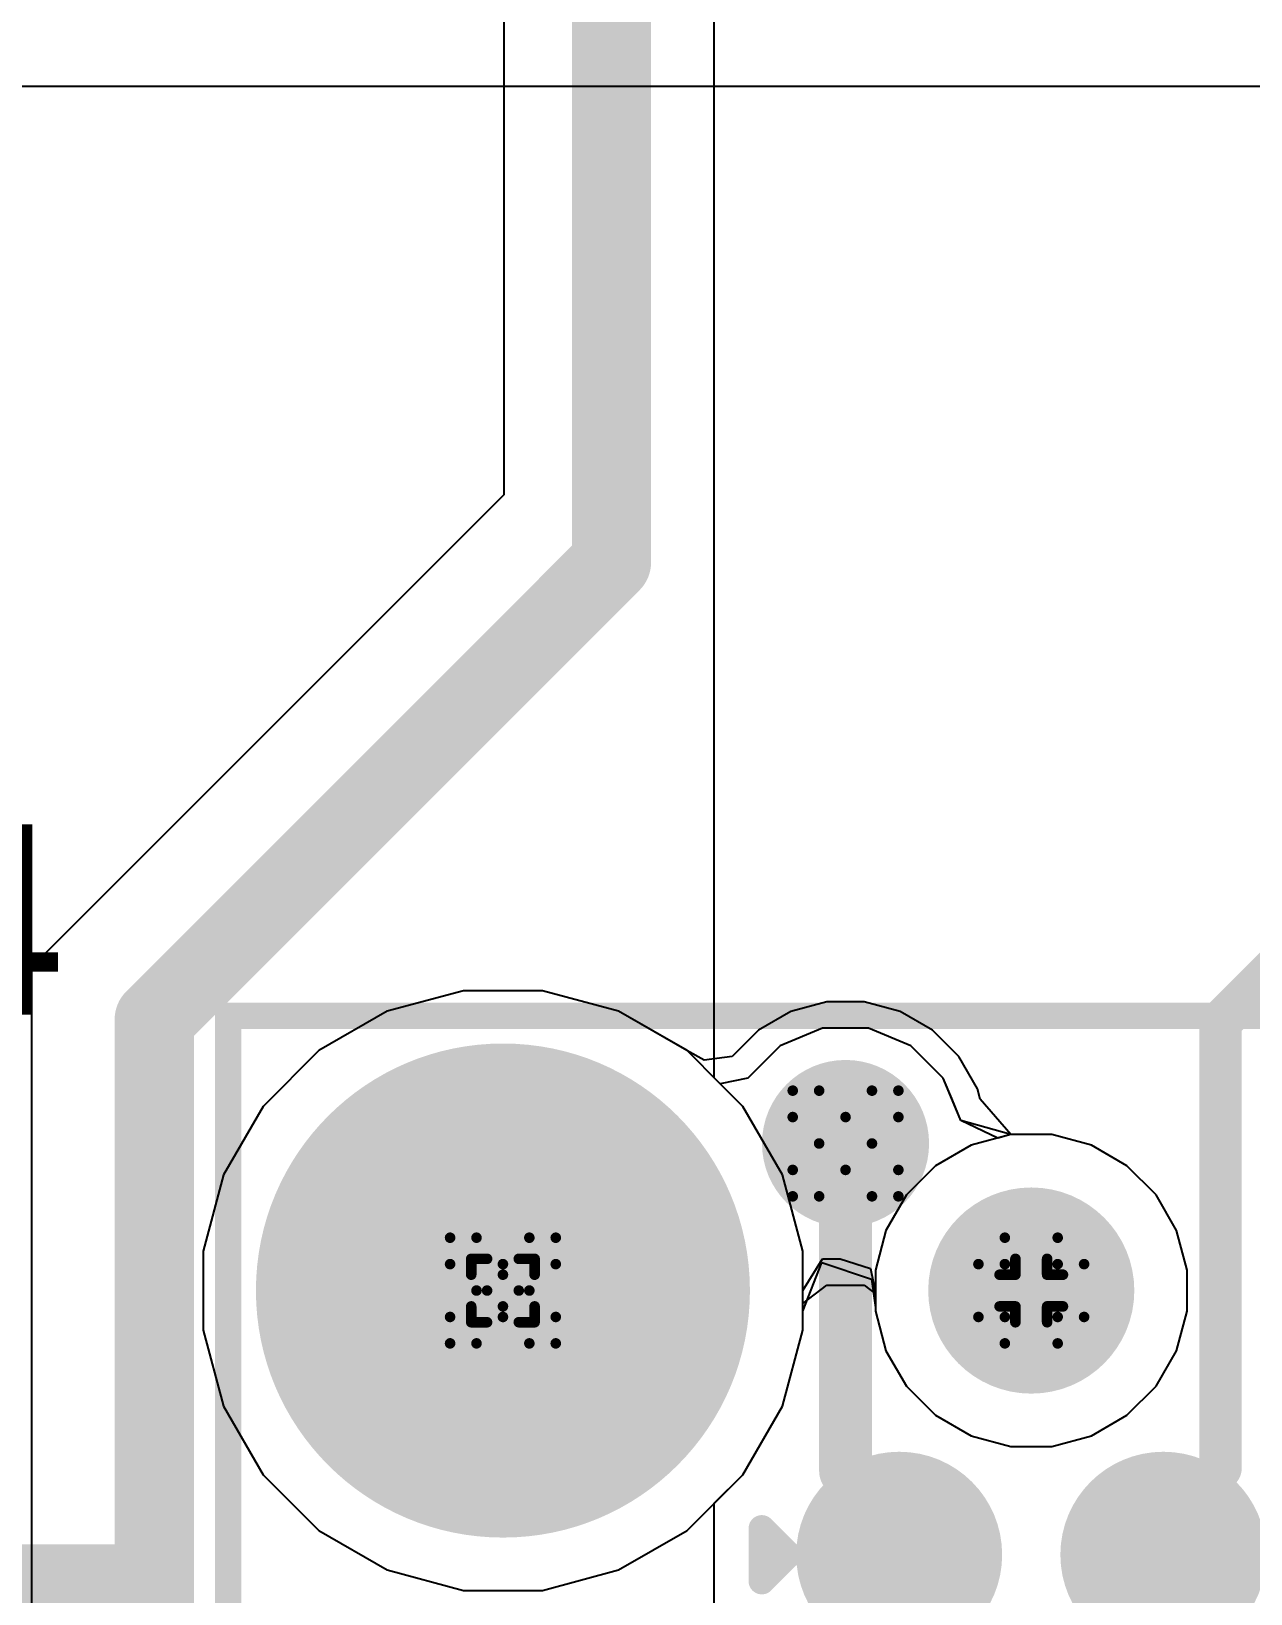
# Model space of a CAD drawing. Header units: inches. Extents: x 0 to 5379, y 0 to 5429.
# Drawn here: x 85.64 to 91.5, y 117.95 to 125.46 of the extents above; entities that cross this region are included whole.
import ezdxf

# ---------------------------------------------------------------- set-up
doc = ezdxf.new("R2010")
doc.units = ezdxf.units.IN
for name, color, linetype in [('Bottom Layer', 5, 'Continuous'), ('Bottom Solder', 6, 'Continuous'), ('Drill Drawing', 1, 'Continuous'), ('GND01', 16, 'Continuous'), ('GND02', 76, 'Continuous'), ('Pad Holes', 156, 'Continuous'), ('PWR', 156, 'Continuous'), ('SIG 01', 90, 'Continuous'), ('Top Layer', 1, 'Continuous'), ('Top Overlay', 2, 'Continuous'), ('Top Paste', 8, 'Continuous'), ('Top Solder', 216, 'Continuous'), ('Via Holes', 16, 'Continuous')]:
    doc.layers.add(name, color=color, linetype=linetype)
doc.styles.add('Arial', font='', dxfattribs={"height": 0.2})
doc.styles.get('Arial').set_extended_font_data('Arial')

# ---------------------------------------------------------------- blocks, each defined once
blk = doc.blocks.new('R___0402_311')
at = {"layer": 'Top Layer'}
for points in [[(-0.6985, -0.3175), (-0.6985, 0.3175), (-0.2413, 0.3175), (-0.2413, -0.3175)], [(0.2413, -0.3175), (0.2413, 0.3175), (0.6985, 0.3175), (0.6985, -0.3175)]]:
    blk.add_hatch(color=1, dxfattribs=at).paths.add_polyline_path(points)
at = {"layer": 'Top Paste'}
for points in [[(-0.6985, -0.3175), (-0.6985, 0.3175), (-0.2413, 0.3175), (-0.2413, -0.3175)], [(0.2413, -0.3175), (0.2413, 0.3175), (0.6985, 0.3175), (0.6985, -0.3175)]]:
    blk.add_hatch(color=8, dxfattribs=at).paths.add_polyline_path(points)
at = {"layer": 'Top Solder'}
for points in [[(-0.7535, -0.3725), (-0.7535, 0.3725), (-0.1863, 0.3725), (-0.1863, -0.3725)], [(0.1863, -0.3725), (0.1863, 0.3725), (0.7535, 0.3725), (0.7535, -0.3725)]]:
    blk.add_hatch(color=216, dxfattribs=at).paths.add_polyline_path(points)
at = {"layer": 'Top Overlay'}
for points in [[(0.7874, 0.4064, 0.127, 0.127, 0), (-0.7874, 0.4064, 0.127, 0.127, 0)], [(-0.7874, -0.4064, 0.127, 0.127, 0), (-0.7874, 0.4064, 0.127, 0.127, 0)], [(0.7874, -0.4064, 0.127, 0.127, 0), (0.7874, 0.4064, 0.127, 0.127, 0)], [(0.7874, -0.4064, 0.127, 0.127, 0), (-0.7874, -0.4064, 0.127, 0.127, 0)], [(0.8128, -0.4318, 0.00323, 0.00323, 0), (-0.8128, -0.4318, 0.00323, 0.00323, 0)]]:
    blk.add_lwpolyline(points, format="xyseb", dxfattribs=at)
for points in [[(-0.8191, 0.4064, 0.0635, 0.0635, 1), (-0.7556, 0.4064, 0.0635, 0.0635, 1)], [(-0.8191, 0.4064, 0.0635, 0.0635, 1), (-0.7556, 0.4064, 0.0635, 0.0635, 1)], [(0.7556, 0.4064, 0.0635, 0.0635, 1), (0.8191, 0.4064, 0.0635, 0.0635, 1)], [(0.7556, 0.4064, 0.0635, 0.0635, 1), (0.8191, 0.4064, 0.0635, 0.0635, 1)], [(-0.8191, -0.4064, 0.0635, 0.0635, 1), (-0.7556, -0.4064, 0.0635, 0.0635, 1)], [(-0.8191, -0.4064, 0.0635, 0.0635, 1), (-0.7556, -0.4064, 0.0635, 0.0635, 1)], [(0.7556, -0.4064, 0.0635, 0.0635, 1), (0.8191, -0.4064, 0.0635, 0.0635, 1)], [(0.7556, -0.4064, 0.0635, 0.0635, 1), (0.8191, -0.4064, 0.0635, 0.0635, 1)], [(-0.8136, -0.4318, 0.00161, 0.00161, 1), (-0.812, -0.4318, 0.00161, 0.00161, 1)], [(0.812, -0.4318, 0.00161, 0.00161, 1), (0.8136, -0.4318, 0.00161, 0.00161, 1)]]:
    blk.add_lwpolyline(points, format="xyseb", close=True, dxfattribs=at)
blk = doc.blocks.new('TC2030_IDC__800')
at = {"layer": 'Bottom Solder'}
h = blk.add_hatch(color=6, dxfattribs=at)
edge = h.paths.add_edge_path()
edge.add_arc((-2.54, 2.54), 0.1016, 0, 360)
h = blk.add_hatch(color=6, dxfattribs=at)
edge = h.paths.add_edge_path()
edge.add_arc((0.635, 2.54), 0.1016, 0, 360)
h = blk.add_hatch(color=6, dxfattribs=at)
edge = h.paths.add_edge_path()
edge.add_arc((2.54, 1.016), 0.1016, 0, 360)
h = blk.add_hatch(color=6, dxfattribs=at)
edge = h.paths.add_edge_path()
edge.add_arc((-2.54, 0), 0.1016, 0, 360)
h = blk.add_hatch(color=6, dxfattribs=at)
edge = h.paths.add_edge_path()
edge.add_arc((2.54, -1.016), 0.1016, 0, 360)
h = blk.add_hatch(color=6, dxfattribs=at)
edge = h.paths.add_edge_path()
edge.add_arc((-2.54, -2.54), 0.1016, 0, 360)
h = blk.add_hatch(color=6, dxfattribs=at)
edge = h.paths.add_edge_path()
edge.add_arc((0.635, -2.54), 0.1016, 0, 360)
at = {"layer": 'Pad Holes'}
h = blk.add_hatch(color=7, dxfattribs=at)
edge = h.paths.add_edge_path()
edge.add_arc((-2.54, 2.54), 1.1875, 0, 360)
h = blk.add_hatch(color=7, dxfattribs=at)
edge = h.paths.add_edge_path()
edge.add_arc((0.635, 2.54), 1.1875, 0, 360)
h = blk.add_hatch(color=7, dxfattribs=at)
edge = h.paths.add_edge_path()
edge.add_arc((2.54, 1.016), 0.4955, 0, 360)
h = blk.add_hatch(color=7, dxfattribs=at)
edge = h.paths.add_edge_path()
edge.add_arc((-2.54, 0), 0.4955, 0, 360)
h = blk.add_hatch(color=7, dxfattribs=at)
edge = h.paths.add_edge_path()
edge.add_arc((2.54, -1.016), 0.4955, 0, 360)
h = blk.add_hatch(color=7, dxfattribs=at)
edge = h.paths.add_edge_path()
edge.add_arc((-2.54, -2.54), 1.1875, 0, 360)
h = blk.add_hatch(color=7, dxfattribs=at)
edge = h.paths.add_edge_path()
edge.add_arc((0.635, -2.54), 1.1875, 0, 360)
at = {"layer": 'Top Layer'}
h = blk.add_hatch(color=1, dxfattribs=at)
edge = h.paths.add_edge_path()
edge.add_arc((-1.27, 0.635), 0.3935, 0, 360)
h = blk.add_hatch(color=1, dxfattribs=at)
edge = h.paths.add_edge_path()
edge.add_arc((0, 0.635), 0.3935, 0, 360)
h = blk.add_hatch(color=1, dxfattribs=at)
edge = h.paths.add_edge_path()
edge.add_arc((1.27, 0.635), 0.3935, 0, 360)
h = blk.add_hatch(color=1, dxfattribs=at)
edge = h.paths.add_edge_path()
edge.add_arc((-1.27, -0.635), 0.3935, 0, 360)
h = blk.add_hatch(color=1, dxfattribs=at)
edge = h.paths.add_edge_path()
edge.add_arc((-1.27, -0.635), 0.3935, 0, 360)
h = blk.add_hatch(color=1, dxfattribs=at)
edge = h.paths.add_edge_path()
edge.add_arc((0, -0.635), 0.3935, 0, 360)
h = blk.add_hatch(color=1, dxfattribs=at)
edge = h.paths.add_edge_path()
edge.add_arc((1.27, -0.635), 0.3935, 0, 360)
at = {"layer": 'Top Paste'}
h = blk.add_hatch(color=8, dxfattribs=at)
edge = h.paths.add_edge_path()
edge.add_arc((-1.27, 0.635), 0.3935, 0, 360)
h = blk.add_hatch(color=8, dxfattribs=at)
edge = h.paths.add_edge_path()
edge.add_arc((0, 0.635), 0.3935, 0, 360)
h = blk.add_hatch(color=8, dxfattribs=at)
edge = h.paths.add_edge_path()
edge.add_arc((1.27, 0.635), 0.3935, 0, 360)
h = blk.add_hatch(color=8, dxfattribs=at)
edge = h.paths.add_edge_path()
edge.add_arc((-1.27, -0.635), 0.3935, 0, 360)
h = blk.add_hatch(color=8, dxfattribs=at)
edge = h.paths.add_edge_path()
edge.add_arc((-1.27, -0.635), 0.3935, 0, 360)
h = blk.add_hatch(color=8, dxfattribs=at)
edge = h.paths.add_edge_path()
edge.add_arc((0, -0.635), 0.3935, 0, 360)
h = blk.add_hatch(color=8, dxfattribs=at)
edge = h.paths.add_edge_path()
edge.add_arc((1.27, -0.635), 0.3935, 0, 360)
at = {"layer": 'Top Solder'}
h = blk.add_hatch(color=216, dxfattribs=at)
edge = h.paths.add_edge_path()
edge.add_arc((-2.54, 2.54), 0.1016, 0, 360)
h = blk.add_hatch(color=216, dxfattribs=at)
edge = h.paths.add_edge_path()
edge.add_arc((0.635, 2.54), 0.1016, 0, 360)
h = blk.add_hatch(color=216, dxfattribs=at)
edge = h.paths.add_edge_path()
edge.add_arc((-1.27, 0.635), 0.4951, 0, 360)
h = blk.add_hatch(color=216, dxfattribs=at)
edge = h.paths.add_edge_path()
edge.add_arc((0, 0.635), 0.4951, 0, 360)
h = blk.add_hatch(color=216, dxfattribs=at)
edge = h.paths.add_edge_path()
edge.add_arc((1.27, 0.635), 0.4951, 0, 360)
h = blk.add_hatch(color=216, dxfattribs=at)
edge = h.paths.add_edge_path()
edge.add_arc((2.54, 1.016), 0.1016, 0, 360)
h = blk.add_hatch(color=216, dxfattribs=at)
edge = h.paths.add_edge_path()
edge.add_arc((-2.54, 0), 0.1016, 0, 360)
h = blk.add_hatch(color=216, dxfattribs=at)
edge = h.paths.add_edge_path()
edge.add_arc((-1.27, -0.635), 0.4951, 0, 360)
h = blk.add_hatch(color=216, dxfattribs=at)
edge = h.paths.add_edge_path()
edge.add_arc((-1.27, -0.635), 0.4951, 0, 360)
h = blk.add_hatch(color=216, dxfattribs=at)
edge = h.paths.add_edge_path()
edge.add_arc((0, -0.635), 0.4951, 0, 360)
h = blk.add_hatch(color=216, dxfattribs=at)
edge = h.paths.add_edge_path()
edge.add_arc((1.27, -0.635), 0.4951, 0, 360)
h = blk.add_hatch(color=216, dxfattribs=at)
edge = h.paths.add_edge_path()
edge.add_arc((2.54, -1.016), 0.1016, 0, 360)
h = blk.add_hatch(color=216, dxfattribs=at)
edge = h.paths.add_edge_path()
edge.add_arc((-2.54, -2.54), 0.1016, 0, 360)
h = blk.add_hatch(color=216, dxfattribs=at)
edge = h.paths.add_edge_path()
edge.add_arc((0.635, -2.54), 0.1016, 0, 360)
at = {"layer": 'Top Overlay'}
for points in [[(3.2004, 3.8608, 0.127, 0.127, 0), (-3.8608, 3.8608, 0.127, 0.127, 0)], [(-3.8608, -3.8608, 0.127, 0.127, 0), (-3.8608, 3.8608, 0.127, 0.127, 0)], [(3.2004, -3.8608, 0.127, 0.127, 0), (3.2004, 3.8608, 0.127, 0.127, 0)], [(-1.397, -1.2954, 0.127, 0.127, 0), (-1.27, -1.1684, 0.127, 0.127, 0)], [(-1.143, -1.2954, 0.127, 0.127, 0), (-1.27, -1.1684, 0.127, 0.127, 0)], [(-1.143, -1.2954, 0.127, 0.127, 0), (-1.397, -1.2954, 0.127, 0.127, 0)], [(3.2004, -3.8608, 0.127, 0.127, 0), (-3.8608, -3.8608, 0.127, 0.127, 0)]]:
    blk.add_lwpolyline(points, format="xyseb", dxfattribs=at)
for points in [[(-3.89255, 3.8608, 0.0635, 0.0635, 1), (-3.82905, 3.8608, 0.0635, 0.0635, 1)], [(-3.89255, 3.8608, 0.0635, 0.0635, 1), (-3.82905, 3.8608, 0.0635, 0.0635, 1)], [(3.16865, 3.8608, 0.0635, 0.0635, 1), (3.23215, 3.8608, 0.0635, 0.0635, 1)], [(3.16865, 3.8608, 0.0635, 0.0635, 1), (3.23215, 3.8608, 0.0635, 0.0635, 1)], [(-1.30175, -1.1684, 0.0635, 0.0635, 1), (-1.23825, -1.1684, 0.0635, 0.0635, 1)], [(-1.30175, -1.1684, 0.0635, 0.0635, 1), (-1.23825, -1.1684, 0.0635, 0.0635, 1)], [(-1.42875, -1.2954, 0.0635, 0.0635, 1), (-1.36525, -1.2954, 0.0635, 0.0635, 1)], [(-1.42875, -1.2954, 0.0635, 0.0635, 1), (-1.36525, -1.2954, 0.0635, 0.0635, 1)], [(-1.17475, -1.2954, 0.0635, 0.0635, 1), (-1.11125, -1.2954, 0.0635, 0.0635, 1)], [(-1.17475, -1.2954, 0.0635, 0.0635, 1), (-1.11125, -1.2954, 0.0635, 0.0635, 1)], [(-3.89255, -3.8608, 0.0635, 0.0635, 1), (-3.82905, -3.8608, 0.0635, 0.0635, 1)], [(-3.89255, -3.8608, 0.0635, 0.0635, 1), (-3.82905, -3.8608, 0.0635, 0.0635, 1)], [(3.16865, -3.8608, 0.0635, 0.0635, 1), (3.23215, -3.8608, 0.0635, 0.0635, 1)], [(3.16865, -3.8608, 0.0635, 0.0635, 1), (3.23215, -3.8608, 0.0635, 0.0635, 1)]]:
    blk.add_lwpolyline(points, format="xyseb", close=True, dxfattribs=at)

msp = doc.modelspace()

# ---------------------------------------------------------------- hatches: boundary and pattern name
at = {"layer": 'Bottom Layer'}
h = msp.add_hatch(color=5, dxfattribs=at)
edge = h.paths.add_edge_path()
edge.add_arc((89.5564, 120.1152), 0.3, 0, 360)
at = {"layer": 'Bottom Solder'}
h = msp.add_hatch(color=6, dxfattribs=at)
edge = h.paths.add_edge_path()
edge.add_arc((89.5564, 120.1152), 0.4016, 0, 360)
at = {"layer": 'GND01'}
h = msp.add_hatch(color=16, dxfattribs=at)
edge = h.paths.add_edge_path()
edge.add_arc((89.5564, 120.1152), 0.3, 0, 360)
at = {"layer": 'GND02'}
h = msp.add_hatch(color=76, dxfattribs=at)
edge = h.paths.add_edge_path()
edge.add_arc((89.5564, 120.1152), 0.3, 0, 360)
at = {"layer": 'PWR'}
h = msp.add_hatch(color=156, dxfattribs=at)
edge = h.paths.add_edge_path()
edge.add_arc((89.5564, 120.1152), 0.3, 0, 360)
at = {"layer": 'SIG 01'}
h = msp.add_hatch(color=90, dxfattribs=at)
edge = h.paths.add_edge_path()
edge.add_arc((89.5564, 120.1152), 0.3, 0, 360)
at = {"layer": 'Top Layer'}
h = msp.add_hatch(color=1, dxfattribs=at)
edge = h.paths.add_edge_path()
edge.add_arc((89.5564, 120.1152), 0.3, 0, 360)
at = {"layer": 'Top Solder'}
h = msp.add_hatch(color=216, dxfattribs=at)
edge = h.paths.add_edge_path()
edge.add_arc((89.5564, 120.1152), 0.4016, 0, 360)
at = {"layer": 'Via Holes'}
h = msp.add_hatch(color=7, dxfattribs=at)
edge = h.paths.add_edge_path()
edge.add_arc((89.5564, 120.1152), 0.15, 0, 360)

# ---------------------------------------------------------------- linework, layer by layer
at = {"layer": 'Bottom Layer'}
for p, q in [((87.7195, 120.8498), (87.3529, 120.7515)), ((88.099, 120.8498), (87.7195, 120.8498)), ((88.4656, 120.7515), (88.099, 120.8498)), ((87.3529, 120.7515), (87.0241, 120.5617)), ((88.7943, 120.5617), (88.4656, 120.7515)), ((89.4462, 120.6692), (89.2426, 120.5849)), ((89.6666, 120.6692), (89.4462, 120.6692)), ((89.8702, 120.5849), (89.6666, 120.6692)), ((87.0241, 120.5617), (86.7558, 120.2934)), ((88.9535, 120.4026), (88.7943, 120.5617)), ((89.2426, 120.5849), (89.0867, 120.4291)), ((90.026, 120.4291), (89.8702, 120.5849)), ((89.0867, 120.4291), (88.9535, 120.4026)), ((90.0945, 120.2637), (90.026, 120.4291)), ((86.7558, 120.2934), (86.566, 119.9647)), ((90.1105, 120.2254), (90.0945, 120.2637)), ((90.2882, 120.141), (90.1105, 120.2254)), ((90.3506, 120.1578), (90.2882, 120.141)), ((90.5479, 120.1578), (90.3506, 120.1578)), ((90.7385, 120.1067), (90.5479, 120.1578)), ((90.9094, 120.008), (90.7385, 120.1067)), ((86.566, 119.9647), (86.4677, 119.598)), ((91.049, 119.8685), (90.9094, 120.008)), ((91.1477, 119.6976), (91.049, 119.8685)), ((91.1987, 119.5069), (91.1477, 119.6976)), ((86.4677, 119.598), (86.4677, 119.2185)), ((89.3507, 119.4083), (89.4462, 119.5612)), ((89.4462, 119.5612), (89.5302, 119.5612)), ((89.5302, 119.5612), (89.676, 119.5145)), ((89.676, 119.5145), (89.6997, 119.397)), ((91.1987, 119.3096), (91.1987, 119.5069)), ((89.3507, 119.2185), (89.3507, 119.4083)), ((89.6997, 119.397), (89.6997, 119.3096)), ((89.6997, 119.3096), (89.7508, 119.119)), ((91.1477, 119.119), (91.1987, 119.3096)), ((86.4677, 119.2185), (86.566, 118.8519)), ((89.2525, 118.8519), (89.3507, 119.2185)), ((89.7508, 119.119), (89.8495, 118.9481)), ((91.049, 118.9481), (91.1477, 119.119)), ((89.8495, 118.9481), (89.989, 118.8085)), ((90.9094, 118.8085), (91.049, 118.9481)), ((86.566, 118.8519), (86.7558, 118.5232)), ((89.0627, 118.5232), (89.2525, 118.8519)), ((89.989, 118.8085), (90.16, 118.7098)), ((90.7385, 118.7098), (90.9094, 118.8085)), ((90.16, 118.7098), (90.3506, 118.6588)), ((90.5479, 118.6588), (90.7385, 118.7098)), ((90.3506, 118.6588), (90.5479, 118.6588)), ((86.7558, 118.5232), (87.0241, 118.2548)), ((88.7943, 118.2548), (89.0627, 118.5232)), ((87.0241, 118.2548), (87.3529, 118.065)), ((88.4656, 118.065), (88.7943, 118.2548)), ((87.3529, 118.065), (87.7195, 117.9668)), ((88.099, 117.9668), (88.4656, 118.065)), ((87.7195, 117.9668), (88.099, 117.9668))]:
    msp.add_line(p, q, dxfattribs=at)
at = {"layer": 'Drill Drawing'}
for points in [[(89.3024, 120.2422, 0.0508, 0.0508, 0), (89.3024, 120.3692, 0.0508, 0.0508, 0)], [(89.3024, 120.3692, 0.0508, 0.0508, 0), (89.4294, 120.3692, 0.0508, 0.0508, 0)], [(89.4294, 120.3692, 0.0508, 0.0508, 0), (89.5564, 120.2422, 0.0508, 0.0508, 0)], [(89.5564, 120.2422, 0.0508, 0.0508, 0), (89.6834, 120.3692, 0.0508, 0.0508, 0)], [(89.6834, 120.3692, 0.0508, 0.0508, 0), (89.8104, 120.3692, 0.0508, 0.0508, 0)], [(89.8104, 120.2422, 0.0508, 0.0508, 0), (89.8104, 120.3692, 0.0508, 0.0508, 0)], [(89.3024, 120.2422, 0.0508, 0.0508, 0), (89.4294, 120.1152, 0.0508, 0.0508, 0)], [(89.6834, 120.1152, 0.0508, 0.0508, 0), (89.8104, 120.2422, 0.0508, 0.0508, 0)], [(89.3024, 119.9882, 0.0508, 0.0508, 0), (89.4294, 120.1152, 0.0508, 0.0508, 0)], [(89.6834, 120.1152, 0.0508, 0.0508, 0), (89.8104, 119.9882, 0.0508, 0.0508, 0)], [(89.3024, 119.8612, 0.0508, 0.0508, 0), (89.3024, 119.9882, 0.0508, 0.0508, 0)], [(89.4294, 119.8612, 0.0508, 0.0508, 0), (89.5564, 119.9882, 0.0508, 0.0508, 0)], [(89.5564, 119.9882, 0.0508, 0.0508, 0), (89.6834, 119.8612, 0.0508, 0.0508, 0)], [(89.8104, 119.8612, 0.0508, 0.0508, 0), (89.8104, 119.9882, 0.0508, 0.0508, 0)], [(89.3024, 119.8612, 0.0508, 0.0508, 0), (89.4294, 119.8612, 0.0508, 0.0508, 0)], [(89.6834, 119.8612, 0.0508, 0.0508, 0), (89.8104, 119.8612, 0.0508, 0.0508, 0)], [(87.6552, 119.5353, 0.0508, 0.0508, 0), (87.6552, 119.6623, 0.0508, 0.0508, 0)], [(87.6552, 119.6623, 0.0508, 0.0508, 0), (87.7822, 119.6623, 0.0508, 0.0508, 0)], [(87.7822, 119.6623, 0.0508, 0.0508, 0), (87.9092, 119.5353, 0.0508, 0.0508, 0)], [(87.9092, 119.5353, 0.0508, 0.0508, 0), (88.0362, 119.6623, 0.0508, 0.0508, 0)], [(88.0362, 119.6623, 0.0508, 0.0508, 0), (88.1632, 119.6623, 0.0508, 0.0508, 0)], [(88.1632, 119.5353, 0.0508, 0.0508, 0), (88.1632, 119.6623, 0.0508, 0.0508, 0)], [(90.3222, 119.5353, 0.0508, 0.0508, 0), (90.3222, 119.6623, 0.0508, 0.0508, 0)], [(90.3222, 119.6623, 0.0508, 0.0508, 0), (90.5762, 119.6623, 0.0508, 0.0508, 0)], [(90.5762, 119.5353, 0.0508, 0.0508, 0), (90.5762, 119.6623, 0.0508, 0.0508, 0)], [(87.7568, 119.4845, 0.0508, 0.0508, 0), (87.7568, 119.5607, 0.0508, 0.0508, 0)], [(87.7568, 119.5607, 0.0508, 0.0508, 0), (87.833, 119.5607, 0.0508, 0.0508, 0)], [(87.833, 119.5607, 0.0508, 0.0508, 0), (87.9092, 119.4845, 0.0508, 0.0508, 0)], [(87.9092, 119.4845, 0.0508, 0.0508, 0), (87.9854, 119.5607, 0.0508, 0.0508, 0)], [(87.9854, 119.5607, 0.0508, 0.0508, 0), (88.0616, 119.5607, 0.0508, 0.0508, 0)], [(88.0616, 119.4845, 0.0508, 0.0508, 0), (88.0616, 119.5607, 0.0508, 0.0508, 0)], [(90.373, 119.4845, 0.0508, 0.0508, 0), (90.373, 119.5607, 0.0508, 0.0508, 0)], [(90.373, 119.5607, 0.0508, 0.0508, 0), (90.5254, 119.5607, 0.0508, 0.0508, 0)], [(90.5254, 119.4845, 0.0508, 0.0508, 0), (90.5254, 119.5607, 0.0508, 0.0508, 0)], [(87.6552, 119.5353, 0.0508, 0.0508, 0), (87.7822, 119.4083, 0.0508, 0.0508, 0)], [(87.7568, 119.4845, 0.0508, 0.0508, 0), (87.833, 119.4083, 0.0508, 0.0508, 0)], [(87.9854, 119.4083, 0.0508, 0.0508, 0), (88.0616, 119.4845, 0.0508, 0.0508, 0)], [(88.0362, 119.4083, 0.0508, 0.0508, 0), (88.1632, 119.5353, 0.0508, 0.0508, 0)], [(90.1952, 119.2813, 0.0508, 0.0508, 0), (90.1952, 119.5353, 0.0508, 0.0508, 0)], [(90.1952, 119.5353, 0.0508, 0.0508, 0), (90.3222, 119.5353, 0.0508, 0.0508, 0)], [(90.2968, 119.3321, 0.0508, 0.0508, 0), (90.2968, 119.4845, 0.0508, 0.0508, 0)], [(90.2968, 119.4845, 0.0508, 0.0508, 0), (90.373, 119.4845, 0.0508, 0.0508, 0)], [(90.5254, 119.4845, 0.0508, 0.0508, 0), (90.6016, 119.4845, 0.0508, 0.0508, 0)], [(90.5762, 119.5353, 0.0508, 0.0508, 0), (90.7032, 119.5353, 0.0508, 0.0508, 0)], [(90.6016, 119.3321, 0.0508, 0.0508, 0), (90.6016, 119.4845, 0.0508, 0.0508, 0)], [(90.7032, 119.2813, 0.0508, 0.0508, 0), (90.7032, 119.5353, 0.0508, 0.0508, 0)], [(87.6552, 119.2813, 0.0508, 0.0508, 0), (87.7822, 119.4083, 0.0508, 0.0508, 0)], [(87.7568, 119.3321, 0.0508, 0.0508, 0), (87.833, 119.4083, 0.0508, 0.0508, 0)], [(87.9854, 119.4083, 0.0508, 0.0508, 0), (88.0616, 119.3321, 0.0508, 0.0508, 0)], [(88.0362, 119.4083, 0.0508, 0.0508, 0), (88.1632, 119.2813, 0.0508, 0.0508, 0)], [(87.7568, 119.2559, 0.0508, 0.0508, 0), (87.7568, 119.3321, 0.0508, 0.0508, 0)], [(87.833, 119.2559, 0.0508, 0.0508, 0), (87.9092, 119.3321, 0.0508, 0.0508, 0)], [(87.9092, 119.3321, 0.0508, 0.0508, 0), (87.9854, 119.2559, 0.0508, 0.0508, 0)], [(88.0616, 119.2559, 0.0508, 0.0508, 0), (88.0616, 119.3321, 0.0508, 0.0508, 0)], [(90.2968, 119.3321, 0.0508, 0.0508, 0), (90.373, 119.3321, 0.0508, 0.0508, 0)], [(90.373, 119.2559, 0.0508, 0.0508, 0), (90.373, 119.3321, 0.0508, 0.0508, 0)], [(90.5254, 119.3321, 0.0508, 0.0508, 0), (90.6016, 119.3321, 0.0508, 0.0508, 0)], [(90.5254, 119.2559, 0.0508, 0.0508, 0), (90.5254, 119.3321, 0.0508, 0.0508, 0)], [(87.6552, 119.1543, 0.0508, 0.0508, 0), (87.6552, 119.2813, 0.0508, 0.0508, 0)], [(87.7568, 119.2559, 0.0508, 0.0508, 0), (87.833, 119.2559, 0.0508, 0.0508, 0)], [(87.7822, 119.1543, 0.0508, 0.0508, 0), (87.9092, 119.2813, 0.0508, 0.0508, 0)], [(87.9092, 119.2813, 0.0508, 0.0508, 0), (88.0362, 119.1543, 0.0508, 0.0508, 0)], [(87.9854, 119.2559, 0.0508, 0.0508, 0), (88.0616, 119.2559, 0.0508, 0.0508, 0)], [(88.1632, 119.1543, 0.0508, 0.0508, 0), (88.1632, 119.2813, 0.0508, 0.0508, 0)], [(90.1952, 119.2813, 0.0508, 0.0508, 0), (90.3222, 119.2813, 0.0508, 0.0508, 0)], [(90.3222, 119.1543, 0.0508, 0.0508, 0), (90.3222, 119.2813, 0.0508, 0.0508, 0)], [(90.373, 119.2559, 0.0508, 0.0508, 0), (90.5254, 119.2559, 0.0508, 0.0508, 0)], [(90.5762, 119.2813, 0.0508, 0.0508, 0), (90.7032, 119.2813, 0.0508, 0.0508, 0)], [(90.5762, 119.1543, 0.0508, 0.0508, 0), (90.5762, 119.2813, 0.0508, 0.0508, 0)], [(87.6552, 119.1543, 0.0508, 0.0508, 0), (87.7822, 119.1543, 0.0508, 0.0508, 0)], [(88.0362, 119.1543, 0.0508, 0.0508, 0), (88.1632, 119.1543, 0.0508, 0.0508, 0)], [(90.3222, 119.1543, 0.0508, 0.0508, 0), (90.5762, 119.1543, 0.0508, 0.0508, 0)]]:
    msp.add_lwpolyline(points, format="xyseb", dxfattribs=at)
for points in [[(89.2897, 120.3692, 0.0254, 0.0254, 1), (89.3151, 120.3692, 0.0254, 0.0254, 1)], [(89.2897, 120.3692, 0.0254, 0.0254, 1), (89.3151, 120.3692, 0.0254, 0.0254, 1)], [(89.4167, 120.3692, 0.0254, 0.0254, 1), (89.4421, 120.3692, 0.0254, 0.0254, 1)], [(89.4167, 120.3692, 0.0254, 0.0254, 1), (89.4421, 120.3692, 0.0254, 0.0254, 1)], [(89.6707, 120.3692, 0.0254, 0.0254, 1), (89.6961, 120.3692, 0.0254, 0.0254, 1)], [(89.6707, 120.3692, 0.0254, 0.0254, 1), (89.6961, 120.3692, 0.0254, 0.0254, 1)], [(89.7977, 120.3692, 0.0254, 0.0254, 1), (89.8231, 120.3692, 0.0254, 0.0254, 1)], [(89.7977, 120.3692, 0.0254, 0.0254, 1), (89.8231, 120.3692, 0.0254, 0.0254, 1)], [(89.2897, 120.2422, 0.0254, 0.0254, 1), (89.3151, 120.2422, 0.0254, 0.0254, 1)], [(89.2897, 120.2422, 0.0254, 0.0254, 1), (89.3151, 120.2422, 0.0254, 0.0254, 1)], [(89.5437, 120.2422, 0.0254, 0.0254, 1), (89.5691, 120.2422, 0.0254, 0.0254, 1)], [(89.5437, 120.2422, 0.0254, 0.0254, 1), (89.5691, 120.2422, 0.0254, 0.0254, 1)], [(89.7977, 120.2422, 0.0254, 0.0254, 1), (89.8231, 120.2422, 0.0254, 0.0254, 1)], [(89.7977, 120.2422, 0.0254, 0.0254, 1), (89.8231, 120.2422, 0.0254, 0.0254, 1)], [(89.4167, 120.1152, 0.0254, 0.0254, 1), (89.4421, 120.1152, 0.0254, 0.0254, 1)], [(89.4167, 120.1152, 0.0254, 0.0254, 1), (89.4421, 120.1152, 0.0254, 0.0254, 1)], [(89.6707, 120.1152, 0.0254, 0.0254, 1), (89.6961, 120.1152, 0.0254, 0.0254, 1)], [(89.6707, 120.1152, 0.0254, 0.0254, 1), (89.6961, 120.1152, 0.0254, 0.0254, 1)], [(89.2897, 119.9882, 0.0254, 0.0254, 1), (89.3151, 119.9882, 0.0254, 0.0254, 1)], [(89.2897, 119.9882, 0.0254, 0.0254, 1), (89.3151, 119.9882, 0.0254, 0.0254, 1)], [(89.5437, 119.9882, 0.0254, 0.0254, 1), (89.5691, 119.9882, 0.0254, 0.0254, 1)], [(89.5437, 119.9882, 0.0254, 0.0254, 1), (89.5691, 119.9882, 0.0254, 0.0254, 1)], [(89.7977, 119.9882, 0.0254, 0.0254, 1), (89.8231, 119.9882, 0.0254, 0.0254, 1)], [(89.7977, 119.9882, 0.0254, 0.0254, 1), (89.8231, 119.9882, 0.0254, 0.0254, 1)], [(89.2897, 119.8612, 0.0254, 0.0254, 1), (89.3151, 119.8612, 0.0254, 0.0254, 1)], [(89.2897, 119.8612, 0.0254, 0.0254, 1), (89.3151, 119.8612, 0.0254, 0.0254, 1)], [(89.4167, 119.8612, 0.0254, 0.0254, 1), (89.4421, 119.8612, 0.0254, 0.0254, 1)], [(89.4167, 119.8612, 0.0254, 0.0254, 1), (89.4421, 119.8612, 0.0254, 0.0254, 1)], [(89.6707, 119.8612, 0.0254, 0.0254, 1), (89.6961, 119.8612, 0.0254, 0.0254, 1)], [(89.6707, 119.8612, 0.0254, 0.0254, 1), (89.6961, 119.8612, 0.0254, 0.0254, 1)], [(89.7977, 119.8612, 0.0254, 0.0254, 1), (89.8231, 119.8612, 0.0254, 0.0254, 1)], [(89.7977, 119.8612, 0.0254, 0.0254, 1), (89.8231, 119.8612, 0.0254, 0.0254, 1)], [(87.6425, 119.6623, 0.0254, 0.0254, 1), (87.6679, 119.6623, 0.0254, 0.0254, 1)], [(87.6425, 119.6623, 0.0254, 0.0254, 1), (87.6679, 119.6623, 0.0254, 0.0254, 1)], [(87.7695, 119.6623, 0.0254, 0.0254, 1), (87.7949, 119.6623, 0.0254, 0.0254, 1)], [(87.7695, 119.6623, 0.0254, 0.0254, 1), (87.7949, 119.6623, 0.0254, 0.0254, 1)], [(88.0235, 119.6623, 0.0254, 0.0254, 1), (88.0489, 119.6623, 0.0254, 0.0254, 1)], [(88.0235, 119.6623, 0.0254, 0.0254, 1), (88.0489, 119.6623, 0.0254, 0.0254, 1)], [(88.1505, 119.6623, 0.0254, 0.0254, 1), (88.1759, 119.6623, 0.0254, 0.0254, 1)], [(88.1505, 119.6623, 0.0254, 0.0254, 1), (88.1759, 119.6623, 0.0254, 0.0254, 1)], [(90.3095, 119.6623, 0.0254, 0.0254, 1), (90.3349, 119.6623, 0.0254, 0.0254, 1)], [(90.3095, 119.6623, 0.0254, 0.0254, 1), (90.3349, 119.6623, 0.0254, 0.0254, 1)], [(90.5635, 119.6623, 0.0254, 0.0254, 1), (90.5889, 119.6623, 0.0254, 0.0254, 1)], [(90.5635, 119.6623, 0.0254, 0.0254, 1), (90.5889, 119.6623, 0.0254, 0.0254, 1)], [(87.7441, 119.5607, 0.0254, 0.0254, 1), (87.7695, 119.5607, 0.0254, 0.0254, 1)], [(87.7441, 119.5607, 0.0254, 0.0254, 1), (87.7695, 119.5607, 0.0254, 0.0254, 1)], [(87.8203, 119.5607, 0.0254, 0.0254, 1), (87.8457, 119.5607, 0.0254, 0.0254, 1)], [(87.8203, 119.5607, 0.0254, 0.0254, 1), (87.8457, 119.5607, 0.0254, 0.0254, 1)], [(87.9727, 119.5607, 0.0254, 0.0254, 1), (87.9981, 119.5607, 0.0254, 0.0254, 1)], [(87.9727, 119.5607, 0.0254, 0.0254, 1), (87.9981, 119.5607, 0.0254, 0.0254, 1)], [(88.0489, 119.5607, 0.0254, 0.0254, 1), (88.0743, 119.5607, 0.0254, 0.0254, 1)], [(88.0489, 119.5607, 0.0254, 0.0254, 1), (88.0743, 119.5607, 0.0254, 0.0254, 1)], [(90.3603, 119.5607, 0.0254, 0.0254, 1), (90.3857, 119.5607, 0.0254, 0.0254, 1)], [(90.3603, 119.5607, 0.0254, 0.0254, 1), (90.3857, 119.5607, 0.0254, 0.0254, 1)], [(90.5127, 119.5607, 0.0254, 0.0254, 1), (90.5381, 119.5607, 0.0254, 0.0254, 1)], [(90.5127, 119.5607, 0.0254, 0.0254, 1), (90.5381, 119.5607, 0.0254, 0.0254, 1)], [(87.6425, 119.5353, 0.0254, 0.0254, 1), (87.6679, 119.5353, 0.0254, 0.0254, 1)], [(87.6425, 119.5353, 0.0254, 0.0254, 1), (87.6679, 119.5353, 0.0254, 0.0254, 1)], [(87.7441, 119.4845, 0.0254, 0.0254, 1), (87.7695, 119.4845, 0.0254, 0.0254, 1)], [(87.7441, 119.4845, 0.0254, 0.0254, 1), (87.7695, 119.4845, 0.0254, 0.0254, 1)], [(87.8965, 119.5353, 0.0254, 0.0254, 1), (87.9219, 119.5353, 0.0254, 0.0254, 1)], [(87.8965, 119.5353, 0.0254, 0.0254, 1), (87.9219, 119.5353, 0.0254, 0.0254, 1)], [(87.8965, 119.4845, 0.0254, 0.0254, 1), (87.9219, 119.4845, 0.0254, 0.0254, 1)], [(87.8965, 119.4845, 0.0254, 0.0254, 1), (87.9219, 119.4845, 0.0254, 0.0254, 1)], [(88.0489, 119.4845, 0.0254, 0.0254, 1), (88.0743, 119.4845, 0.0254, 0.0254, 1)], [(88.0489, 119.4845, 0.0254, 0.0254, 1), (88.0743, 119.4845, 0.0254, 0.0254, 1)], [(88.1505, 119.5353, 0.0254, 0.0254, 1), (88.1759, 119.5353, 0.0254, 0.0254, 1)], [(88.1505, 119.5353, 0.0254, 0.0254, 1), (88.1759, 119.5353, 0.0254, 0.0254, 1)], [(90.1825, 119.5353, 0.0254, 0.0254, 1), (90.2079, 119.5353, 0.0254, 0.0254, 1)], [(90.1825, 119.5353, 0.0254, 0.0254, 1), (90.2079, 119.5353, 0.0254, 0.0254, 1)], [(90.2841, 119.4845, 0.0254, 0.0254, 1), (90.3095, 119.4845, 0.0254, 0.0254, 1)], [(90.2841, 119.4845, 0.0254, 0.0254, 1), (90.3095, 119.4845, 0.0254, 0.0254, 1)], [(90.3095, 119.5353, 0.0254, 0.0254, 1), (90.3349, 119.5353, 0.0254, 0.0254, 1)], [(90.3095, 119.5353, 0.0254, 0.0254, 1), (90.3349, 119.5353, 0.0254, 0.0254, 1)], [(90.3603, 119.4845, 0.0254, 0.0254, 1), (90.3857, 119.4845, 0.0254, 0.0254, 1)], [(90.3603, 119.4845, 0.0254, 0.0254, 1), (90.3857, 119.4845, 0.0254, 0.0254, 1)], [(90.5127, 119.4845, 0.0254, 0.0254, 1), (90.5381, 119.4845, 0.0254, 0.0254, 1)], [(90.5127, 119.4845, 0.0254, 0.0254, 1), (90.5381, 119.4845, 0.0254, 0.0254, 1)], [(90.5635, 119.5353, 0.0254, 0.0254, 1), (90.5889, 119.5353, 0.0254, 0.0254, 1)], [(90.5635, 119.5353, 0.0254, 0.0254, 1), (90.5889, 119.5353, 0.0254, 0.0254, 1)], [(90.5889, 119.4845, 0.0254, 0.0254, 1), (90.6143, 119.4845, 0.0254, 0.0254, 1)], [(90.5889, 119.4845, 0.0254, 0.0254, 1), (90.6143, 119.4845, 0.0254, 0.0254, 1)], [(90.6905, 119.5353, 0.0254, 0.0254, 1), (90.7159, 119.5353, 0.0254, 0.0254, 1)], [(90.6905, 119.5353, 0.0254, 0.0254, 1), (90.7159, 119.5353, 0.0254, 0.0254, 1)], [(87.7695, 119.4083, 0.0254, 0.0254, 1), (87.7949, 119.4083, 0.0254, 0.0254, 1)], [(87.7695, 119.4083, 0.0254, 0.0254, 1), (87.7949, 119.4083, 0.0254, 0.0254, 1)], [(87.8203, 119.4083, 0.0254, 0.0254, 1), (87.8457, 119.4083, 0.0254, 0.0254, 1)], [(87.8203, 119.4083, 0.0254, 0.0254, 1), (87.8457, 119.4083, 0.0254, 0.0254, 1)], [(87.9727, 119.4083, 0.0254, 0.0254, 1), (87.9981, 119.4083, 0.0254, 0.0254, 1)], [(87.9727, 119.4083, 0.0254, 0.0254, 1), (87.9981, 119.4083, 0.0254, 0.0254, 1)], [(88.0235, 119.4083, 0.0254, 0.0254, 1), (88.0489, 119.4083, 0.0254, 0.0254, 1)], [(88.0235, 119.4083, 0.0254, 0.0254, 1), (88.0489, 119.4083, 0.0254, 0.0254, 1)], [(87.7441, 119.3321, 0.0254, 0.0254, 1), (87.7695, 119.3321, 0.0254, 0.0254, 1)], [(87.7441, 119.3321, 0.0254, 0.0254, 1), (87.7695, 119.3321, 0.0254, 0.0254, 1)], [(87.8965, 119.3321, 0.0254, 0.0254, 1), (87.9219, 119.3321, 0.0254, 0.0254, 1)], [(87.8965, 119.3321, 0.0254, 0.0254, 1), (87.9219, 119.3321, 0.0254, 0.0254, 1)], [(88.0489, 119.3321, 0.0254, 0.0254, 1), (88.0743, 119.3321, 0.0254, 0.0254, 1)], [(88.0489, 119.3321, 0.0254, 0.0254, 1), (88.0743, 119.3321, 0.0254, 0.0254, 1)], [(90.2841, 119.3321, 0.0254, 0.0254, 1), (90.3095, 119.3321, 0.0254, 0.0254, 1)], [(90.2841, 119.3321, 0.0254, 0.0254, 1), (90.3095, 119.3321, 0.0254, 0.0254, 1)], [(90.3603, 119.3321, 0.0254, 0.0254, 1), (90.3857, 119.3321, 0.0254, 0.0254, 1)], [(90.3603, 119.3321, 0.0254, 0.0254, 1), (90.3857, 119.3321, 0.0254, 0.0254, 1)], [(90.5127, 119.3321, 0.0254, 0.0254, 1), (90.5381, 119.3321, 0.0254, 0.0254, 1)], [(90.5127, 119.3321, 0.0254, 0.0254, 1), (90.5381, 119.3321, 0.0254, 0.0254, 1)], [(90.5889, 119.3321, 0.0254, 0.0254, 1), (90.6143, 119.3321, 0.0254, 0.0254, 1)], [(90.5889, 119.3321, 0.0254, 0.0254, 1), (90.6143, 119.3321, 0.0254, 0.0254, 1)], [(87.6425, 119.2813, 0.0254, 0.0254, 1), (87.6679, 119.2813, 0.0254, 0.0254, 1)], [(87.6425, 119.2813, 0.0254, 0.0254, 1), (87.6679, 119.2813, 0.0254, 0.0254, 1)], [(87.7441, 119.2559, 0.0254, 0.0254, 1), (87.7695, 119.2559, 0.0254, 0.0254, 1)], [(87.7441, 119.2559, 0.0254, 0.0254, 1), (87.7695, 119.2559, 0.0254, 0.0254, 1)], [(87.8203, 119.2559, 0.0254, 0.0254, 1), (87.8457, 119.2559, 0.0254, 0.0254, 1)], [(87.8203, 119.2559, 0.0254, 0.0254, 1), (87.8457, 119.2559, 0.0254, 0.0254, 1)], [(87.8965, 119.2813, 0.0254, 0.0254, 1), (87.9219, 119.2813, 0.0254, 0.0254, 1)], [(87.8965, 119.2813, 0.0254, 0.0254, 1), (87.9219, 119.2813, 0.0254, 0.0254, 1)], [(87.9727, 119.2559, 0.0254, 0.0254, 1), (87.9981, 119.2559, 0.0254, 0.0254, 1)], [(87.9727, 119.2559, 0.0254, 0.0254, 1), (87.9981, 119.2559, 0.0254, 0.0254, 1)], [(88.0489, 119.2559, 0.0254, 0.0254, 1), (88.0743, 119.2559, 0.0254, 0.0254, 1)], [(88.0489, 119.2559, 0.0254, 0.0254, 1), (88.0743, 119.2559, 0.0254, 0.0254, 1)], [(88.1505, 119.2813, 0.0254, 0.0254, 1), (88.1759, 119.2813, 0.0254, 0.0254, 1)], [(88.1505, 119.2813, 0.0254, 0.0254, 1), (88.1759, 119.2813, 0.0254, 0.0254, 1)], [(90.1825, 119.2813, 0.0254, 0.0254, 1), (90.2079, 119.2813, 0.0254, 0.0254, 1)], [(90.1825, 119.2813, 0.0254, 0.0254, 1), (90.2079, 119.2813, 0.0254, 0.0254, 1)], [(90.3095, 119.2813, 0.0254, 0.0254, 1), (90.3349, 119.2813, 0.0254, 0.0254, 1)], [(90.3095, 119.2813, 0.0254, 0.0254, 1), (90.3349, 119.2813, 0.0254, 0.0254, 1)], [(90.3603, 119.2559, 0.0254, 0.0254, 1), (90.3857, 119.2559, 0.0254, 0.0254, 1)], [(90.3603, 119.2559, 0.0254, 0.0254, 1), (90.3857, 119.2559, 0.0254, 0.0254, 1)], [(90.5127, 119.2559, 0.0254, 0.0254, 1), (90.5381, 119.2559, 0.0254, 0.0254, 1)], [(90.5127, 119.2559, 0.0254, 0.0254, 1), (90.5381, 119.2559, 0.0254, 0.0254, 1)], [(90.5635, 119.2813, 0.0254, 0.0254, 1), (90.5889, 119.2813, 0.0254, 0.0254, 1)], [(90.5635, 119.2813, 0.0254, 0.0254, 1), (90.5889, 119.2813, 0.0254, 0.0254, 1)], [(90.6905, 119.2813, 0.0254, 0.0254, 1), (90.7159, 119.2813, 0.0254, 0.0254, 1)], [(90.6905, 119.2813, 0.0254, 0.0254, 1), (90.7159, 119.2813, 0.0254, 0.0254, 1)], [(87.6425, 119.1543, 0.0254, 0.0254, 1), (87.6679, 119.1543, 0.0254, 0.0254, 1)], [(87.6425, 119.1543, 0.0254, 0.0254, 1), (87.6679, 119.1543, 0.0254, 0.0254, 1)], [(87.7695, 119.1543, 0.0254, 0.0254, 1), (87.7949, 119.1543, 0.0254, 0.0254, 1)], [(87.7695, 119.1543, 0.0254, 0.0254, 1), (87.7949, 119.1543, 0.0254, 0.0254, 1)], [(88.0235, 119.1543, 0.0254, 0.0254, 1), (88.0489, 119.1543, 0.0254, 0.0254, 1)], [(88.0235, 119.1543, 0.0254, 0.0254, 1), (88.0489, 119.1543, 0.0254, 0.0254, 1)], [(88.1505, 119.1543, 0.0254, 0.0254, 1), (88.1759, 119.1543, 0.0254, 0.0254, 1)], [(88.1505, 119.1543, 0.0254, 0.0254, 1), (88.1759, 119.1543, 0.0254, 0.0254, 1)], [(90.3095, 119.1543, 0.0254, 0.0254, 1), (90.3349, 119.1543, 0.0254, 0.0254, 1)], [(90.3095, 119.1543, 0.0254, 0.0254, 1), (90.3349, 119.1543, 0.0254, 0.0254, 1)], [(90.5635, 119.1543, 0.0254, 0.0254, 1), (90.5889, 119.1543, 0.0254, 0.0254, 1)], [(90.5635, 119.1543, 0.0254, 0.0254, 1), (90.5889, 119.1543, 0.0254, 0.0254, 1)]]:
    msp.add_lwpolyline(points, format="xyseb", close=True, dxfattribs=at)
at = {"layer": 'GND01'}
for p, q in [((87.7195, 120.8498), (87.3529, 120.7515)), ((88.099, 120.8498), (87.7195, 120.8498)), ((88.4656, 120.7515), (88.099, 120.8498)), ((87.3529, 120.7515), (87.0241, 120.5617)), ((88.7943, 120.5617), (88.4656, 120.7515)), ((89.4462, 120.6692), (89.2426, 120.5849)), ((89.6666, 120.6692), (89.4462, 120.6692)), ((89.8702, 120.5849), (89.6666, 120.6692)), ((87.0241, 120.5617), (86.7558, 120.2934)), ((88.9535, 120.4026), (88.7943, 120.5617)), ((89.2426, 120.5849), (89.0867, 120.4291)), ((90.026, 120.4291), (89.8702, 120.5849)), ((89.0867, 120.4291), (88.9535, 120.4026)), ((90.0666, 120.3311), (90.026, 120.4291)), ((90.1106, 120.2254), (90.0666, 120.3311)), ((86.7558, 120.2934), (86.566, 119.9647)), ((90.3506, 120.1578), (90.1106, 120.2254)), ((90.5479, 120.1578), (90.3506, 120.1578)), ((90.7385, 120.1067), (90.5479, 120.1578)), ((90.9094, 120.008), (90.7385, 120.1067)), ((86.566, 119.9647), (86.4677, 119.598)), ((91.049, 119.8685), (90.9094, 120.008)), ((91.1477, 119.6976), (91.049, 119.8685)), ((91.1987, 119.5069), (91.1477, 119.6976)), ((86.4677, 119.598), (86.4677, 119.2185)), ((89.3507, 119.3096), (89.442, 119.5428)), ((89.442, 119.5428), (89.6804, 119.4631)), ((91.1987, 119.3096), (91.1987, 119.5069)), ((89.6804, 119.4631), (89.6997, 119.3266)), ((89.3507, 119.2185), (89.3507, 119.3096)), ((89.6997, 119.3266), (89.6997, 119.3096)), ((89.6997, 119.3096), (89.7508, 119.119)), ((91.1477, 119.119), (91.1987, 119.3096)), ((86.4677, 119.2185), (86.566, 118.8519)), ((89.2525, 118.8519), (89.3507, 119.2185)), ((89.7508, 119.119), (89.8495, 118.9481)), ((91.049, 118.9481), (91.1477, 119.119)), ((89.8495, 118.9481), (89.989, 118.8085)), ((90.9094, 118.8085), (91.049, 118.9481)), ((86.566, 118.8519), (86.7558, 118.5232)), ((89.0627, 118.5232), (89.2525, 118.8519)), ((89.989, 118.8085), (90.16, 118.7098)), ((90.7385, 118.7098), (90.9094, 118.8085)), ((90.16, 118.7098), (90.3506, 118.6588)), ((90.5479, 118.6588), (90.7385, 118.7098)), ((90.3506, 118.6588), (90.5479, 118.6588)), ((86.7558, 118.5232), (87.0241, 118.2548)), ((88.7943, 118.2548), (89.0627, 118.5232)), ((87.0241, 118.2548), (87.3529, 118.065)), ((88.4656, 118.065), (88.7943, 118.2548)), ((87.3529, 118.065), (87.7195, 117.9668)), ((88.099, 117.9668), (88.4656, 118.065)), ((87.7195, 117.9668), (88.099, 117.9668))]:
    msp.add_line(p, q, dxfattribs=at)
at = {"layer": 'GND02'}
for p, q in [((87.7195, 120.8498), (87.3529, 120.7515)), ((88.099, 120.8498), (87.7195, 120.8498)), ((88.4656, 120.7515), (88.099, 120.8498)), ((87.3529, 120.7515), (87.0241, 120.5617)), ((88.7943, 120.5617), (88.4656, 120.7515)), ((89.4462, 120.6692), (89.2426, 120.5849)), ((89.6666, 120.6692), (89.4462, 120.6692)), ((89.8702, 120.5849), (89.6666, 120.6692)), ((87.0241, 120.5617), (86.7558, 120.2934)), ((88.9535, 120.4026), (88.7943, 120.5617)), ((89.2426, 120.5849), (89.0867, 120.4291)), ((90.026, 120.4291), (89.8702, 120.5849)), ((89.0867, 120.4291), (88.9535, 120.4026)), ((90.0666, 120.3311), (90.026, 120.4291)), ((90.1106, 120.2254), (90.0666, 120.3311)), ((86.7558, 120.2934), (86.566, 119.9647)), ((90.3506, 120.1578), (90.1106, 120.2254)), ((90.5479, 120.1578), (90.3506, 120.1578)), ((90.7385, 120.1067), (90.5479, 120.1578)), ((90.9094, 120.008), (90.7385, 120.1067)), ((86.566, 119.9647), (86.4677, 119.598)), ((91.049, 119.8685), (90.9094, 120.008)), ((91.1477, 119.6976), (91.049, 119.8685)), ((91.1987, 119.5069), (91.1477, 119.6976)), ((86.4677, 119.598), (86.4677, 119.2185)), ((89.3507, 119.3096), (89.442, 119.5428)), ((89.442, 119.5428), (89.6804, 119.4631)), ((91.1987, 119.3096), (91.1987, 119.5069)), ((89.6804, 119.4631), (89.6997, 119.3266)), ((89.3507, 119.2185), (89.3507, 119.3096)), ((89.6997, 119.3266), (89.6997, 119.3096)), ((89.6997, 119.3096), (89.7508, 119.119)), ((91.1477, 119.119), (91.1987, 119.3096)), ((86.4677, 119.2185), (86.566, 118.8519)), ((89.2525, 118.8519), (89.3507, 119.2185)), ((89.7508, 119.119), (89.8495, 118.9481)), ((91.049, 118.9481), (91.1477, 119.119)), ((89.8495, 118.9481), (89.989, 118.8085)), ((90.9094, 118.8085), (91.049, 118.9481)), ((86.566, 118.8519), (86.7558, 118.5232)), ((89.0627, 118.5232), (89.2525, 118.8519)), ((89.989, 118.8085), (90.16, 118.7098)), ((90.7385, 118.7098), (90.9094, 118.8085)), ((90.16, 118.7098), (90.3506, 118.6588)), ((90.5479, 118.6588), (90.7385, 118.7098)), ((90.3506, 118.6588), (90.5479, 118.6588)), ((86.7558, 118.5232), (87.0241, 118.2548)), ((88.7943, 118.2548), (89.0627, 118.5232)), ((87.0241, 118.2548), (87.3529, 118.065)), ((88.4656, 118.065), (88.7943, 118.2548)), ((87.3529, 118.065), (87.7195, 117.9668)), ((88.099, 117.9668), (88.4656, 118.065)), ((87.7195, 117.9668), (88.099, 117.9668))]:
    msp.add_line(p, q, dxfattribs=at)
at = {"layer": 'PWR'}
for p, q in [((88.9254, 120.4307), (88.9254, 137.6172)), ((87.9137, 136.0299), (87.9137, 123.2328)), ((87.9137, 123.2328), (85.6434, 120.9625)), ((85.6434, 120.9625), (85.6434, 113.8991)), ((89.0627, 120.2934), (88.9254, 120.4307)), ((89.2525, 119.9647), (89.0627, 120.2934)), ((90.16, 120.1067), (89.989, 120.008)), ((90.3506, 120.1578), (90.16, 120.1067)), ((90.5479, 120.1578), (90.3506, 120.1578)), ((90.7385, 120.1067), (90.5479, 120.1578)), ((90.9094, 120.008), (90.7385, 120.1067)), ((89.3507, 119.598), (89.2525, 119.9647)), ((89.989, 120.008), (89.8495, 119.8685)), ((91.049, 119.8685), (90.9094, 120.008)), ((89.8495, 119.8685), (89.7508, 119.6976)), ((91.1477, 119.6976), (91.049, 119.8685)), ((89.7508, 119.6976), (89.6997, 119.5069)), ((91.1987, 119.5069), (91.1477, 119.6976)), ((89.3507, 119.2185), (89.3507, 119.598)), ((89.6997, 119.5069), (89.6997, 119.3096)), ((91.1987, 119.3096), (91.1987, 119.5069)), ((89.6997, 119.3096), (89.7508, 119.119)), ((91.1477, 119.119), (91.1987, 119.3096)), ((89.2525, 118.8519), (89.3507, 119.2185)), ((89.7508, 119.119), (89.8495, 118.9481)), ((91.049, 118.9481), (91.1477, 119.119)), ((89.8495, 118.9481), (89.989, 118.8085)), ((90.9094, 118.8085), (91.049, 118.9481)), ((89.0627, 118.5232), (89.2525, 118.8519)), ((89.989, 118.8085), (90.16, 118.7098)), ((90.7385, 118.7098), (90.9094, 118.8085)), ((90.16, 118.7098), (90.3506, 118.6588)), ((90.5479, 118.6588), (90.7385, 118.7098)), ((90.3506, 118.6588), (90.5479, 118.6588)), ((88.9254, 118.3858), (89.0627, 118.5232)), ((88.9254, 117.2557), (88.9254, 118.3858))]:
    msp.add_line(p, q, dxfattribs=at)
for points in [[(88.4311, 122.9094, 0.381, 0.381, 0), (88.4311, 136.2646, 0.381, 0.381, 0)], [(86.233, 120.7113, 0.381, 0.381, 0), (88.4311, 122.9094, 0.381, 0.381, 0)], [(86.233, 114.234, 0.381, 0.381, 0), (86.233, 120.7113, 0.381, 0.381, 0)]]:
    msp.add_lwpolyline(points, format="xyseb", dxfattribs=at)
for points in [[(88.3359, 122.9094, 0.1905, 0.1905, 1), (88.5264, 122.9094, 0.1905, 0.1905, 1)], [(88.3359, 122.9094, 0.1905, 0.1905, 1), (88.5264, 122.9094, 0.1905, 0.1905, 1)], [(86.1377, 120.7113, 0.1905, 0.1905, 1), (86.3282, 120.7113, 0.1905, 0.1905, 1)], [(86.1377, 120.7113, 0.1905, 0.1905, 1), (86.3282, 120.7113, 0.1905, 0.1905, 1)]]:
    msp.add_lwpolyline(points, format="xyseb", close=True, dxfattribs=at)
at = {"layer": 'SIG 01'}
for p, q in [((85.4383, 125.1981), (93.769, 125.1981)), ((87.7195, 120.8498), (87.3529, 120.7515)), ((88.099, 120.8498), (87.7195, 120.8498)), ((88.4656, 120.7515), (88.099, 120.8498)), ((89.4667, 120.7962), (89.2935, 120.7498)), ((89.646, 120.7962), (89.4667, 120.7962)), ((89.8192, 120.7498), (89.646, 120.7962)), ((87.3529, 120.7515), (87.0241, 120.5617)), ((88.7935, 120.5623), (88.4656, 120.7515)), ((89.2935, 120.7498), (89.1382, 120.6602)), ((89.9745, 120.6602), (89.8192, 120.7498)), ((89.1382, 120.6602), (89.0114, 120.5334)), ((90.1013, 120.5334), (89.9745, 120.6602)), ((87.0241, 120.5617), (86.7558, 120.2934)), ((88.8765, 120.5156), (88.7935, 120.5623)), ((89.0114, 120.5334), (88.8765, 120.5156)), ((90.191, 120.3781), (90.1013, 120.5334)), ((90.2041, 120.3289), (90.191, 120.3781)), ((90.3506, 120.1578), (90.2041, 120.3289)), ((86.7558, 120.2934), (86.566, 119.9647)), ((90.5479, 120.1578), (90.3506, 120.1578)), ((90.7385, 120.1067), (90.5479, 120.1578)), ((90.9094, 120.008), (90.7385, 120.1067)), ((86.566, 119.9647), (86.4677, 119.598)), ((91.049, 119.8685), (90.9094, 120.008)), ((91.1477, 119.6976), (91.049, 119.8685)), ((91.1987, 119.5069), (91.1477, 119.6976)), ((86.4677, 119.598), (86.4677, 119.2185)), ((91.1987, 119.3096), (91.1987, 119.5069)), ((89.3507, 119.3453), (89.4667, 119.4342)), ((89.4667, 119.4342), (89.646, 119.4342)), ((89.646, 119.4342), (89.6997, 119.393)), ((89.6997, 119.393), (89.6997, 119.3096)), ((89.3507, 119.2185), (89.3507, 119.3453)), ((89.6997, 119.3096), (89.7508, 119.119)), ((91.1477, 119.119), (91.1987, 119.3096)), ((86.4677, 119.2185), (86.566, 118.8519)), ((89.2525, 118.8519), (89.3507, 119.2185)), ((89.7508, 119.119), (89.8495, 118.9481)), ((91.049, 118.9481), (91.1477, 119.119)), ((89.8495, 118.9481), (89.989, 118.8085)), ((90.9094, 118.8085), (91.049, 118.9481)), ((86.566, 118.8519), (86.7558, 118.5232)), ((89.0627, 118.5232), (89.2525, 118.8519)), ((89.989, 118.8085), (90.16, 118.7098)), ((90.7385, 118.7098), (90.9094, 118.8085)), ((90.16, 118.7098), (90.3506, 118.6588)), ((90.5479, 118.6588), (90.7385, 118.7098)), ((90.3506, 118.6588), (90.5479, 118.6588)), ((86.7558, 118.5232), (87.0241, 118.2548)), ((88.7943, 118.2548), (89.0627, 118.5232)), ((87.0241, 118.2548), (87.3529, 118.065)), ((88.4656, 118.065), (88.7943, 118.2548)), ((87.3529, 118.065), (87.7195, 117.9668)), ((88.099, 117.9668), (88.4656, 118.065)), ((87.7195, 117.9668), (88.099, 117.9668))]:
    msp.add_line(p, q, dxfattribs=at)
at = {"layer": 'Top Layer'}
for points in [[(91.3595, 120.6999, 0.2032, 0.2032, 0), (91.8764, 121.2168, 0.2032, 0.2032, 0)], [(91.3595, 118.5536, 0.2032, 0.2032, 0), (91.3595, 120.6999, 0.2032, 0.2032, 0)], [(89.5564, 118.5404, 0.254, 0.254, 0), (89.5564, 120.1152, 0.254, 0.254, 0)], [(89.5564, 118.5404, 0.254, 0.254, 0), (89.8142, 118.2825, 0.254, 0.254, 0)], [(91.0842, 118.2783, 0.2032, 0.2032, 0), (91.3595, 118.5536, 0.2032, 0.2032, 0)], [(91.0842, 118.1383, 0.2032, 0.2032, 0), (91.0842, 118.2783, 0.2032, 0.2032, 0)]]:
    msp.add_lwpolyline(points, format="xyseb", dxfattribs=at)
for points in [[(91.3087, 120.6999, 0.1016, 0.1016, 1), (91.4103, 120.6999, 0.1016, 0.1016, 1)], [(91.3087, 120.6999, 0.1016, 0.1016, 1), (91.4103, 120.6999, 0.1016, 0.1016, 1)], [(89.4929, 120.1152, 0.127, 0.127, 1), (89.6199, 120.1152, 0.127, 0.127, 1)], [(89.4929, 118.5404, 0.127, 0.127, 1), (89.6199, 118.5404, 0.127, 0.127, 1)], [(89.4929, 118.5404, 0.127, 0.127, 1), (89.6199, 118.5404, 0.127, 0.127, 1)], [(91.3087, 118.5536, 0.1016, 0.1016, 1), (91.4103, 118.5536, 0.1016, 0.1016, 1)], [(91.3087, 118.5536, 0.1016, 0.1016, 1), (91.4103, 118.5536, 0.1016, 0.1016, 1)], [(89.7507, 118.2825, 0.127, 0.127, 1), (89.8777, 118.2825, 0.127, 0.127, 1)], [(91.0334, 118.2783, 0.1016, 0.1016, 1), (91.135, 118.2783, 0.1016, 0.1016, 1)], [(91.0334, 118.2783, 0.1016, 0.1016, 1), (91.135, 118.2783, 0.1016, 0.1016, 1)], [(91.0334, 118.1383, 0.1016, 0.1016, 1), (91.135, 118.1383, 0.1016, 0.1016, 1)]]:
    msp.add_lwpolyline(points, format="xyseb", close=True, dxfattribs=at)

# ---------------------------------------------------------------- block references
at = {"rotation": 270}
for name, p in [('TC2030_IDC__800', (90.4492, 116.8683)), ('R___0402_311', (85.801, 117.3382))]:
    msp.add_blockref(name, p, dxfattribs=at)

# ---------------------------------------------------------------- texts
at = {"layer": 'Top Overlay', "style": 'Arial'}
msp.add_text('R444', height=0.9144, dxfattribs=at).set_placement((82.7537, 120.7349))

doc.saveas('drawing.dxf')
